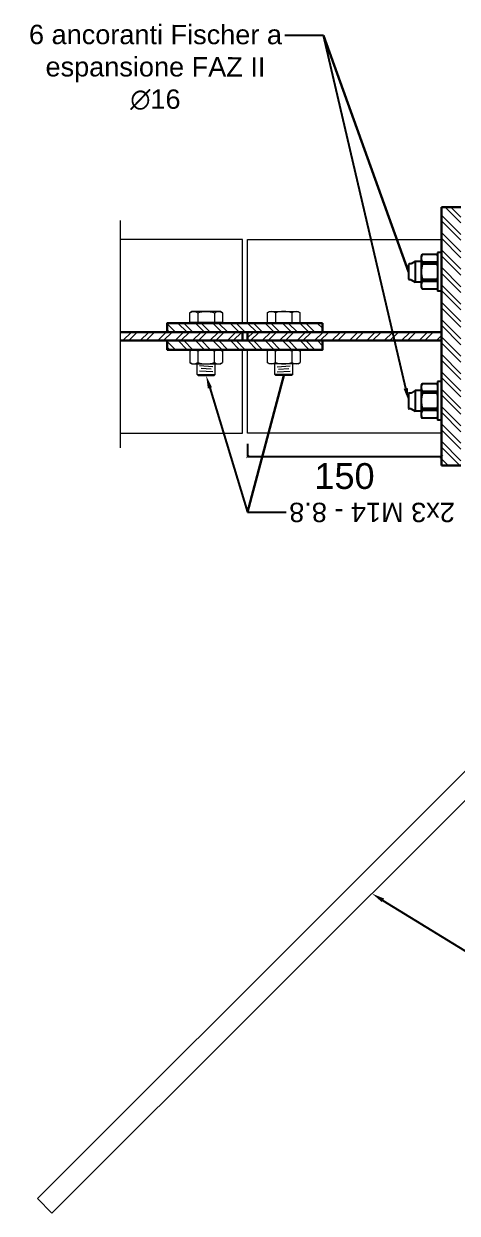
# Model space of a CAD drawing. Header units: millimetres. Extents: x 1415 to 3549, y 2194 to 4677.
# Drawn here: x 1794.51 to 1794.845, y 2308.808 to 2309.729 of the extents above; entities that cross this region are included whole.
import ezdxf
from ezdxf import colors
from ezdxf.entities.mleader import LeaderData, LeaderLine
from ezdxf.math import Vec2, Vec3

# ---------------------------------------------------------------- set-up
doc = ezdxf.new("R2010")
doc.units = ezdxf.units.MM
doc.linetypes.add('ACAD_ISO02W100', pattern=[15, 12, -3])
doc.linetypes.add('phl_thick', pattern=[0])
doc.layers.get('0').update_dxf_attribs({"plot": 0})
for name, color, linetype, lineweight in [('bulloni', 170, 'Continuous', 15), ('Layer4', 7, 'Continuous', 15), ('quote', 252, 'Continuous', 5), ('sezionato particolari', 7, 'Continuous', 30), ('sezione', 18, 'ACAD_ISO02W100', 20)]:
    doc.layers.add(name, color=color, linetype=linetype, lineweight=lineweight)
doc.layers.add('projection', color=7, linetype='Continuous')
doc.styles.get("Standard").update_dxf_attribs({"font": 'arial.ttf'})
doc.dimstyles.new('quote acciaio', dxfattribs={"dimtxt": 0.01, "dimasz": 0.0025, "dimexe": 0, "dimexo": 0, "dimgap": 0.005, "dimtad": 2, "dimdec": 0, "dimlfac": 1000, "dimzin": 0, "dimdsep": 46, "dimtxsty": 'Standard', "dimblk": 'ARCHTICK', "dimcen": 0, "dimclre": 252, "dimadec": 0, "dimazin": 0, "dimtfac": 1, "dimtdec": 0, "dimtofl": 0, "dimtmove": 0, "dimatfit": 3, "dimfxl": 0.01, "dimfxlon": 1, "dimtolj": 1, "dimtzin": 0, "dimarcsym": 0})

# ---------------------------------------------------------------- blocks, each defined once
blk = doc.blocks.new('testa M-14')
at = {"layer": 'bulloni'}
blk.add_line((1771.5161, 2322.78757), (1771.50871, 2322.78757), dxfattribs=at)
for points in [[(1771.50871, 2322.78384), (1771.50825, 2322.78384), (1771.50825, 2322.804)], [(1771.50825, 2322.804), (1771.50871, 2322.804)], [(1771.50825, 2322.80142), (1771.50825, 2322.78642)], [(1771.5161, 2322.78122), (1771.50871, 2322.78122), (1771.50871, 2322.80662), (1771.5161, 2322.80662)]]:
    blk.add_lwpolyline(points, dxfattribs=at)
blk.add_lwpolyline([(1771.5161, 2322.80027, -0.181346), (1771.5161, 2322.78757, -0.362691), (1771.5161, 2322.78122), (1771.51725, 2322.78274), (1771.51725, 2322.8051), (1771.5161, 2322.80662, -0.362691), (1771.5161, 2322.80027), (1771.50871, 2322.80027)], format="xyb", dxfattribs=at)
blk = doc.blocks.new('_ArchTick')
at = {"color": 0, "linetype": 'ByBlock', "const_width": 0.15}
blk.add_lwpolyline([(-0.5, -0.5), (0.5, 0.5)], dxfattribs=at)
blk = doc.blocks.new('*D1400')
at = {"layer": 'Defpoints', "color": 0, "linetype": 'phl_thick', "transparency": 16777216}
for p in [(1794.68323, 2309.5623), (1794.83323, 2309.5623), (1794.83323, 2309.39423)]:
    blk.add_point(p, dxfattribs=at)
at = {"layer": 'quote', "color": 252, "linetype": 'phl_thick', "lineweight": -2, "transparency": 16777216}
for p, q in [((1794.68323, 2309.40423), (1794.68323, 2309.39423)), ((1794.83323, 2309.40423), (1794.83323, 2309.39423))]:
    blk.add_line(p, q, dxfattribs=at)
at = {"layer": 'quote', "color": 0, "linetype": 'Continuous', "lineweight": -2, "transparency": 16777216}
blk.add_line((1794.68323, 2309.39423), (1794.83323, 2309.39423), dxfattribs=at)
at = {"layer": 'quote', "color": 0, "linetype": 'phl_thick', "lineweight": -2, "transparency": 16777216, "xscale": 0.0025, "yscale": 0.0025, "zscale": 0.0025, "rotation": 180}
blk.add_blockref('_ArchTick', (1794.68323, 2309.39423), dxfattribs=at)
at = {"layer": 'quote', "color": 0, "linetype": 'phl_thick', "lineweight": -2, "transparency": 16777216, "xscale": 0.0025, "yscale": 0.0025, "zscale": 0.0025}
blk.add_blockref('_ArchTick', (1794.83323, 2309.39423), dxfattribs=at)
at = {"layer": 'quote', "color": 0, "linetype": 'phl_thick', "transparency": 16777216, "insert": (1794.75823, 2309.37902), "char_height": 0.01, "attachment_point": 5}
blk.add_mtext('\\A1;{\\H2x;150}', dxfattribs=at)

msp = doc.modelspace()

# ---------------------------------------------------------------- hatches: boundary and pattern name
at = {"layer": 'quote', "transparency": 33554687}
h = msp.add_hatch(dxfattribs=at)
h.set_pattern_fill('ANSI32', color=256, scale=0.001, angle=-90)
h.set_pattern_definition([(315, (-518.818027, 4098.655253), (0.00673519209, 0.00673519209), []), (315, (-518.818027, 4098.650762), (0.00673519209, 0.00673519209), [])])
h.paths.add_polyline_path([(1794.83323, 2309.51613), (1794.84823, 2309.51613), (1794.84823, 2309.5873), (1794.83323, 2309.5873)])
h.paths.add_polyline_path([(1794.84823, 2309.51613), (1794.83323, 2309.51613), (1794.83323, 2309.3873), (1794.84823, 2309.3873)])
h = msp.add_hatch(dxfattribs=at)
h.set_pattern_fill('ANSI32', color=256, scale=0.001, angle=-180)
h.set_pattern_definition([(225, (-518.818027, 4098.655253), (0.00673519209, -0.00673519209), []), (225, (-518.822517, 4098.655253), (0.00673519209, -0.00673519209), [])])
h.paths.add_polyline_path([(1794.58471, 2309.48401), (1794.58471, 2309.49059), (1794.67923, 2309.49059), (1794.67923, 2309.48401)])
h.paths.add_polyline_path([(1794.83323, 2309.48401), (1794.83323, 2309.49059), (1794.68323, 2309.49059), (1794.68323, 2309.48401)])
h = msp.add_hatch(dxfattribs=at)
h.set_pattern_fill('ANSI32', color=256, scale=0.001, angle=-90)
h.set_pattern_definition([(315, (-518.818027, 4098.655253), (0.00673519209, 0.00673519209), []), (315, (-518.818027, 4098.650762), (0.00673519209, 0.00673519209), [])])
h.paths.add_polyline_path([(1794.74126, 2309.47701), (1794.74126, 2309.48401), (1794.6212, 2309.48401), (1794.6212, 2309.47701)])
h.paths.add_polyline_path([(1794.62117, 2309.49759), (1794.62117, 2309.49059), (1794.6792, 2309.49059), (1794.74124, 2309.49059), (1794.74124, 2309.49759)])

# ---------------------------------------------------------------- linework, layer by layer
at = {"layer": 'bulloni'}
for p, q in [((1794.64005, 2309.47701), (1794.63853, 2309.47586)), ((1794.63853, 2309.47586), (1794.63853, 2309.46716)), ((1794.64488, 2309.47586), (1794.64488, 2309.46716)), ((1794.65758, 2309.46716), (1794.65758, 2309.47586)), ((1794.66241, 2309.47701), (1794.66393, 2309.47586)), ((1794.66393, 2309.47586), (1794.66393, 2309.46716)), ((1794.70005, 2309.47701), (1794.69853, 2309.47586)), ((1794.69853, 2309.47586), (1794.69853, 2309.46716)), ((1794.70488, 2309.46716), (1794.70488, 2309.47586)), ((1794.71758, 2309.47586), (1794.71758, 2309.46716)), ((1794.72241, 2309.47701), (1794.72393, 2309.47586)), ((1794.72393, 2309.47586), (1794.72393, 2309.46716)), ((1794.64005, 2309.46601), (1794.63853, 2309.46716)), ((1794.64005, 2309.46601), (1794.66241, 2309.46601)), ((1794.64423, 2309.4579), (1794.64423, 2309.46601)), ((1794.65634, 2309.46381), (1794.64612, 2309.46438)), ((1794.65823, 2309.4579), (1794.65823, 2309.46601)), ((1794.66241, 2309.46601), (1794.66393, 2309.46716)), ((1794.70005, 2309.46601), (1794.69853, 2309.46716)), ((1794.72241, 2309.46601), (1794.70005, 2309.46601)), ((1794.70423, 2309.4579), (1794.70423, 2309.46601)), ((1794.70612, 2309.46381), (1794.71634, 2309.46438)), ((1794.71823, 2309.4579), (1794.71823, 2309.46601)), ((1794.72241, 2309.46601), (1794.72393, 2309.46716)), ((1794.64423, 2309.4579), (1794.64515, 2309.45699)), ((1794.64423, 2309.4579), (1794.65823, 2309.4579)), ((1794.64515, 2309.45699), (1794.65731, 2309.45699)), ((1794.65634, 2309.45988), (1794.64612, 2309.46045)), ((1794.65516, 2309.46191), (1794.6473, 2309.46235)), ((1794.65731, 2309.45699), (1794.65823, 2309.4579)), ((1794.71823, 2309.4579), (1794.70423, 2309.4579)), ((1794.70515, 2309.45699), (1794.70423, 2309.4579)), ((1794.71731, 2309.45699), (1794.70515, 2309.45699)), ((1794.70612, 2309.45988), (1794.71634, 2309.46045)), ((1794.7073, 2309.46191), (1794.71516, 2309.46235)), ((1794.71823, 2309.4579), (1794.71731, 2309.45699))]:
    msp.add_line(p, q, dxfattribs=at)
for centre, radius, start, end in [((1794.6417, 2309.47205), 0.00495, 50.12945, 129.87055), ((1794.65123, 2309.45892), 0.01809, 69.44272, 110.55728), ((1794.66076, 2309.47205), 0.00495, 50.12945, 129.87055), ((1794.7017, 2309.47205), 0.00495, 50.12945, 129.87055), ((1794.71123, 2309.45892), 0.01809, 69.44272, 110.55728), ((1794.72076, 2309.47205), 0.00495, 50.12945, 129.87055), ((1794.6417, 2309.47096), 0.00495, 230.12945, 309.87055), ((1794.65123, 2309.48409), 0.01809, 249.44272, 290.55728), ((1794.66076, 2309.47096), 0.00495, 230.12945, 309.87055), ((1794.7017, 2309.47096), 0.00495, 230.12945, 309.87055), ((1794.71123, 2309.48409), 0.01809, 249.44272, 290.55728), ((1794.72076, 2309.47096), 0.00495, 230.12945, 309.87055)]:
    msp.add_arc(centre, radius, start, end, dxfattribs=at)
at = {"layer": 'Layer4'}
for points in [[(1794.67923, 2309.49759), (1794.67923, 2309.5623), (1794.58471, 2309.5623)], [(1794.68323, 2309.49759), (1794.68323, 2309.5623), (1794.83323, 2309.5623)], [(1794.58471, 2309.4123), (1794.67923, 2309.4123), (1794.67923, 2309.47701)], [(1794.83323, 2309.4123), (1794.68323, 2309.4123), (1794.68323, 2309.47701)]]:
    msp.add_lwpolyline(points, dxfattribs=at)
msp.add_lwpolyline([(1795.03405, 2309.3063), (1795.17479, 2309.3063, -0.198912), (1795.18186, 2309.30337), (1795.67683, 2308.8084), (1795.68815, 2308.81971), (1795.19317, 2309.31468, 0.198912), (1795.17479, 2309.3223), (1795.03405, 2309.3223, 0.198912), (1795.01566, 2309.31468), (1794.52069, 2308.81971), (1794.532, 2308.8084), (1795.02698, 2309.30337, -0.198912)], format="xyb", close=True, dxfattribs=at)
at = {"layer": 'projection', "color": 7, "linetype": 'phl_thick'}
for p, q in [((1794.81832, 2309.55067), (1794.81753, 2309.5493)), ((1794.81753, 2309.5493), (1794.81753, 2309.5253)), ((1794.81754, 2309.54801), (1794.81753, 2309.54769)), ((1794.81754, 2309.54801), (1794.81753, 2309.54769)), ((1794.81753, 2309.54769), (1794.81754, 2309.54741)), ((1794.81753, 2309.54769), (1794.81754, 2309.54741)), ((1794.81757, 2309.54833), (1794.81754, 2309.54801)), ((1794.81757, 2309.54833), (1794.81754, 2309.54801)), ((1794.81754, 2309.54741), (1794.81756, 2309.54712)), ((1794.81754, 2309.54741), (1794.81756, 2309.54712)), ((1794.81756, 2309.54712), (1794.8176, 2309.54683)), ((1794.81756, 2309.54712), (1794.8176, 2309.54683)), ((1794.81762, 2309.54865), (1794.81757, 2309.54833)), ((1794.81762, 2309.54865), (1794.81757, 2309.54833)), ((1794.8176, 2309.54683), (1794.81766, 2309.54655)), ((1794.8176, 2309.54683), (1794.81766, 2309.54655)), ((1794.81769, 2309.54897), (1794.81762, 2309.54865)), ((1794.81769, 2309.54897), (1794.81762, 2309.54865)), ((1794.81766, 2309.54655), (1794.81773, 2309.54626)), ((1794.81766, 2309.54655), (1794.81773, 2309.54626)), ((1794.81777, 2309.54929), (1794.81769, 2309.54897)), ((1794.81777, 2309.54929), (1794.81769, 2309.54897)), ((1794.81773, 2309.54626), (1794.81781, 2309.54596)), ((1794.81773, 2309.54626), (1794.81781, 2309.54596)), ((1794.81788, 2309.54962), (1794.81777, 2309.54929)), ((1794.81788, 2309.54962), (1794.81777, 2309.54929)), ((1794.81781, 2309.54596), (1794.81792, 2309.54567)), ((1794.81781, 2309.54596), (1794.81792, 2309.54567)), ((1794.81801, 2309.54995), (1794.81788, 2309.54962)), ((1794.81801, 2309.54995), (1794.81788, 2309.54962)), ((1794.81815, 2309.55029), (1794.81801, 2309.54995)), ((1794.81815, 2309.55029), (1794.81801, 2309.54995)), ((1794.81832, 2309.55065), (1794.81815, 2309.55029)), ((1794.81832, 2309.55065), (1794.81815, 2309.55029)), ((1794.81832, 2309.55067), (1794.81832, 2309.55065)), ((1794.81832, 2309.55067), (1794.81832, 2309.55065)), ((1794.82974, 2309.55067), (1794.81832, 2309.55067)), ((1794.82974, 2309.55067), (1794.82974, 2309.55065)), ((1794.82974, 2309.55067), (1794.82974, 2309.55065)), ((1794.82974, 2309.55067), (1794.83023, 2309.54982)), ((1794.82974, 2309.55065), (1794.82984, 2309.55044)), ((1794.82974, 2309.55065), (1794.82984, 2309.55044)), ((1794.82984, 2309.55044), (1794.82993, 2309.55024)), ((1794.82984, 2309.55044), (1794.82993, 2309.55024)), ((1794.82993, 2309.55024), (1794.83002, 2309.55005)), ((1794.82993, 2309.55024), (1794.83002, 2309.55005)), ((1794.83002, 2309.55005), (1794.83009, 2309.54986)), ((1794.83002, 2309.55005), (1794.83009, 2309.54986)), ((1794.83009, 2309.54986), (1794.83017, 2309.54967)), ((1794.83009, 2309.54986), (1794.83017, 2309.54967)), ((1794.83017, 2309.54572), (1794.83009, 2309.54553)), ((1794.83017, 2309.54572), (1794.83009, 2309.54553)), ((1794.83017, 2309.54967), (1794.83023, 2309.54948)), ((1794.83017, 2309.54967), (1794.83023, 2309.54948)), ((1794.83023, 2309.54591), (1794.83017, 2309.54572)), ((1794.83023, 2309.54591), (1794.83017, 2309.54572)), ((1794.83023, 2309.5523), (1794.83023, 2309.5223)), ((1794.83323, 2309.5523), (1794.83023, 2309.5523)), ((1794.83323, 2309.5523), (1794.83323, 2309.5223)), ((1794.80823, 2309.54345), (1794.80783, 2309.54305)), ((1794.80783, 2309.54305), (1794.80783, 2309.53155)), ((1794.80983, 2309.54345), (1794.80823, 2309.54345)), ((1794.81286, 2309.5453), (1794.80983, 2309.54345)), ((1794.81286, 2309.5453), (1794.81286, 2309.5293)), ((1794.81286, 2309.5453), (1794.81286, 2309.5293)), ((1794.81753, 2309.5453), (1794.81286, 2309.5453)), ((1794.81754, 2309.53782), (1794.81753, 2309.5373)), ((1794.81754, 2309.53782), (1794.81753, 2309.5373)), ((1794.81753, 2309.5373), (1794.81754, 2309.53678)), ((1794.81753, 2309.5373), (1794.81754, 2309.53678)), ((1794.81756, 2309.53834), (1794.81754, 2309.53782)), ((1794.81756, 2309.53834), (1794.81754, 2309.53782)), ((1794.81754, 2309.53678), (1794.81756, 2309.53626)), ((1794.81754, 2309.53678), (1794.81756, 2309.53626)), ((1794.81759, 2309.53886), (1794.81756, 2309.53834)), ((1794.81759, 2309.53886), (1794.81756, 2309.53834)), ((1794.81763, 2309.53938), (1794.81759, 2309.53886)), ((1794.81763, 2309.53938), (1794.81759, 2309.53886)), ((1794.81769, 2309.53991), (1794.81763, 2309.53938)), ((1794.81769, 2309.53991), (1794.81763, 2309.53938)), ((1794.81776, 2309.54044), (1794.81769, 2309.53991)), ((1794.81776, 2309.54044), (1794.81769, 2309.53991)), ((1794.81785, 2309.54097), (1794.81776, 2309.54044)), ((1794.81785, 2309.54097), (1794.81776, 2309.54044)), ((1794.81795, 2309.54152), (1794.81785, 2309.54097)), ((1794.81795, 2309.54152), (1794.81785, 2309.54097)), ((1794.81792, 2309.54567), (1794.81803, 2309.54536)), ((1794.81792, 2309.54567), (1794.81803, 2309.54536)), ((1794.81806, 2309.54207), (1794.81795, 2309.54152)), ((1794.81806, 2309.54207), (1794.81795, 2309.54152)), ((1794.81803, 2309.54536), (1794.81817, 2309.54505)), ((1794.81803, 2309.54536), (1794.81817, 2309.54505)), ((1794.81818, 2309.54263), (1794.81806, 2309.54207)), ((1794.81818, 2309.54263), (1794.81806, 2309.54207)), ((1794.81817, 2309.54505), (1794.81832, 2309.54474)), ((1794.81817, 2309.54505), (1794.81832, 2309.54474)), ((1794.81832, 2309.54321), (1794.81818, 2309.54263)), ((1794.81832, 2309.54321), (1794.81818, 2309.54263)), ((1794.81832, 2309.54474), (1794.81832, 2309.54321)), ((1794.81832, 2309.54474), (1794.81832, 2309.54321)), ((1794.82974, 2309.54474), (1794.81832, 2309.54474)), ((1794.82974, 2309.54474), (1794.81832, 2309.54474)), ((1794.82974, 2309.54321), (1794.81832, 2309.54321)), ((1794.82974, 2309.54321), (1794.81832, 2309.54321)), ((1794.82984, 2309.54494), (1794.82974, 2309.54474)), ((1794.82984, 2309.54494), (1794.82974, 2309.54474)), ((1794.82974, 2309.54474), (1794.82974, 2309.54321)), ((1794.82974, 2309.54474), (1794.82974, 2309.54321)), ((1794.82974, 2309.54321), (1794.82984, 2309.5428)), ((1794.82974, 2309.54321), (1794.82984, 2309.5428)), ((1794.82993, 2309.54514), (1794.82984, 2309.54494)), ((1794.82993, 2309.54514), (1794.82984, 2309.54494)), ((1794.82984, 2309.5428), (1794.82993, 2309.54241)), ((1794.82984, 2309.5428), (1794.82993, 2309.54241)), ((1794.83002, 2309.54533), (1794.82993, 2309.54514)), ((1794.83002, 2309.54533), (1794.82993, 2309.54514)), ((1794.82993, 2309.54241), (1794.83002, 2309.54201)), ((1794.82993, 2309.54241), (1794.83002, 2309.54201)), ((1794.83009, 2309.54553), (1794.83002, 2309.54533)), ((1794.83009, 2309.54553), (1794.83002, 2309.54533)), ((1794.83002, 2309.54201), (1794.83009, 2309.54163)), ((1794.83002, 2309.54201), (1794.83009, 2309.54163)), ((1794.83009, 2309.54163), (1794.83017, 2309.54125)), ((1794.83009, 2309.54163), (1794.83017, 2309.54125)), ((1794.83017, 2309.54125), (1794.83023, 2309.54087)), ((1794.83017, 2309.54125), (1794.83023, 2309.54087)), ((1794.80783, 2309.53155), (1794.80823, 2309.53115)), ((1794.80983, 2309.53115), (1794.80823, 2309.53115)), ((1794.80983, 2309.53115), (1794.81286, 2309.5293)), ((1794.81753, 2309.5293), (1794.81286, 2309.5293)), ((1794.81756, 2309.52748), (1794.81754, 2309.52719)), ((1794.81756, 2309.52748), (1794.81754, 2309.52719)), ((1794.81756, 2309.53626), (1794.81759, 2309.53574)), ((1794.81756, 2309.53626), (1794.81759, 2309.53574)), ((1794.8176, 2309.52777), (1794.81756, 2309.52748)), ((1794.8176, 2309.52777), (1794.81756, 2309.52748)), ((1794.81759, 2309.53574), (1794.81763, 2309.53522)), ((1794.81759, 2309.53574), (1794.81763, 2309.53522)), ((1794.81766, 2309.52805), (1794.8176, 2309.52777)), ((1794.81766, 2309.52805), (1794.8176, 2309.52777)), ((1794.81763, 2309.53522), (1794.81769, 2309.53469)), ((1794.81763, 2309.53522), (1794.81769, 2309.53469)), ((1794.81773, 2309.52834), (1794.81766, 2309.52805)), ((1794.81773, 2309.52834), (1794.81766, 2309.52805)), ((1794.81769, 2309.53469), (1794.81776, 2309.53416)), ((1794.81769, 2309.53469), (1794.81776, 2309.53416)), ((1794.81781, 2309.52864), (1794.81773, 2309.52834)), ((1794.81781, 2309.52864), (1794.81773, 2309.52834)), ((1794.81776, 2309.53416), (1794.81785, 2309.53363)), ((1794.81776, 2309.53416), (1794.81785, 2309.53363)), ((1794.81792, 2309.52893), (1794.81781, 2309.52864)), ((1794.81792, 2309.52893), (1794.81781, 2309.52864)), ((1794.81785, 2309.53363), (1794.81795, 2309.53308)), ((1794.81785, 2309.53363), (1794.81795, 2309.53308)), ((1794.81803, 2309.52924), (1794.81792, 2309.52893)), ((1794.81803, 2309.52924), (1794.81792, 2309.52893)), ((1794.81795, 2309.53308), (1794.81806, 2309.53253)), ((1794.81795, 2309.53308), (1794.81806, 2309.53253)), ((1794.81817, 2309.52954), (1794.81803, 2309.52924)), ((1794.81817, 2309.52954), (1794.81803, 2309.52924)), ((1794.81806, 2309.53253), (1794.81818, 2309.53197)), ((1794.81806, 2309.53253), (1794.81818, 2309.53197)), ((1794.81832, 2309.52986), (1794.81817, 2309.52954)), ((1794.81832, 2309.52986), (1794.81817, 2309.52954)), ((1794.81818, 2309.53197), (1794.81832, 2309.53139)), ((1794.81818, 2309.53197), (1794.81832, 2309.53139)), ((1794.81832, 2309.53139), (1794.81832, 2309.52986)), ((1794.81832, 2309.53139), (1794.81832, 2309.52986)), ((1794.82974, 2309.53139), (1794.81832, 2309.53139)), ((1794.82974, 2309.53139), (1794.81832, 2309.53139)), ((1794.82974, 2309.52986), (1794.81832, 2309.52986)), ((1794.82974, 2309.52986), (1794.81832, 2309.52986)), ((1794.82984, 2309.5318), (1794.82974, 2309.53139)), ((1794.82984, 2309.5318), (1794.82974, 2309.53139)), ((1794.82974, 2309.53139), (1794.82974, 2309.52986)), ((1794.82974, 2309.53139), (1794.82974, 2309.52986)), ((1794.82974, 2309.52986), (1794.82984, 2309.52966)), ((1794.82974, 2309.52986), (1794.82984, 2309.52966)), ((1794.82993, 2309.53219), (1794.82984, 2309.5318)), ((1794.82993, 2309.53219), (1794.82984, 2309.5318)), ((1794.82984, 2309.52966), (1794.82993, 2309.52946)), ((1794.82984, 2309.52966), (1794.82993, 2309.52946)), ((1794.83002, 2309.53258), (1794.82993, 2309.53219)), ((1794.83002, 2309.53258), (1794.82993, 2309.53219)), ((1794.82993, 2309.52946), (1794.83002, 2309.52926)), ((1794.82993, 2309.52946), (1794.83002, 2309.52926)), ((1794.83009, 2309.53297), (1794.83002, 2309.53258)), ((1794.83009, 2309.53297), (1794.83002, 2309.53258)), ((1794.83002, 2309.52926), (1794.83009, 2309.52907)), ((1794.83002, 2309.52926), (1794.83009, 2309.52907)), ((1794.83017, 2309.53335), (1794.83009, 2309.53297)), ((1794.83017, 2309.53335), (1794.83009, 2309.53297)), ((1794.83009, 2309.52907), (1794.83017, 2309.52888)), ((1794.83009, 2309.52907), (1794.83017, 2309.52888)), ((1794.83023, 2309.53373), (1794.83017, 2309.53335)), ((1794.83023, 2309.53373), (1794.83017, 2309.53335)), ((1794.83017, 2309.52888), (1794.83023, 2309.52869)), ((1794.83017, 2309.52888), (1794.83023, 2309.52869)), ((1794.81754, 2309.52719), (1794.81753, 2309.52691)), ((1794.81754, 2309.52719), (1794.81753, 2309.52691)), ((1794.81753, 2309.52691), (1794.81754, 2309.52659)), ((1794.81753, 2309.52691), (1794.81754, 2309.52659)), ((1794.81753, 2309.5253), (1794.81832, 2309.52392)), ((1794.81754, 2309.52659), (1794.81757, 2309.52627)), ((1794.81754, 2309.52659), (1794.81757, 2309.52627)), ((1794.81757, 2309.52627), (1794.81762, 2309.52595)), ((1794.81757, 2309.52627), (1794.81762, 2309.52595)), ((1794.81762, 2309.52595), (1794.81769, 2309.52563)), ((1794.81762, 2309.52595), (1794.81769, 2309.52563)), ((1794.81769, 2309.52563), (1794.81777, 2309.52531)), ((1794.81769, 2309.52563), (1794.81777, 2309.52531)), ((1794.81777, 2309.52531), (1794.81788, 2309.52498)), ((1794.81777, 2309.52531), (1794.81788, 2309.52498)), ((1794.81788, 2309.52498), (1794.81801, 2309.52465)), ((1794.81788, 2309.52498), (1794.81801, 2309.52465)), ((1794.81801, 2309.52465), (1794.81815, 2309.5243)), ((1794.81801, 2309.52465), (1794.81815, 2309.5243)), ((1794.81815, 2309.5243), (1794.81832, 2309.52395)), ((1794.81815, 2309.5243), (1794.81832, 2309.52395)), ((1794.81832, 2309.52395), (1794.81832, 2309.52392)), ((1794.81832, 2309.52395), (1794.81832, 2309.52392)), ((1794.82974, 2309.52392), (1794.81832, 2309.52392)), ((1794.83023, 2309.52478), (1794.82974, 2309.52392)), ((1794.82984, 2309.52416), (1794.82974, 2309.52395)), ((1794.82984, 2309.52416), (1794.82974, 2309.52395)), ((1794.82974, 2309.52395), (1794.82974, 2309.52392)), ((1794.82974, 2309.52395), (1794.82974, 2309.52392)), ((1794.82993, 2309.52435), (1794.82984, 2309.52416)), ((1794.82993, 2309.52435), (1794.82984, 2309.52416)), ((1794.83002, 2309.52455), (1794.82993, 2309.52435)), ((1794.83002, 2309.52455), (1794.82993, 2309.52435)), ((1794.83009, 2309.52474), (1794.83002, 2309.52455)), ((1794.83009, 2309.52474), (1794.83002, 2309.52455)), ((1794.83017, 2309.52493), (1794.83009, 2309.52474)), ((1794.83017, 2309.52493), (1794.83009, 2309.52474)), ((1794.83023, 2309.52512), (1794.83017, 2309.52493)), ((1794.83023, 2309.52512), (1794.83017, 2309.52493)), ((1794.83323, 2309.5223), (1794.83023, 2309.5223)), ((1794.81286, 2309.4453), (1794.80983, 2309.44345)), ((1794.81286, 2309.4453), (1794.81286, 2309.4293)), ((1794.81286, 2309.4453), (1794.81286, 2309.4293)), ((1794.81753, 2309.4453), (1794.81286, 2309.4453)), ((1794.81832, 2309.45067), (1794.81753, 2309.4493)), ((1794.81753, 2309.4493), (1794.81753, 2309.4253)), ((1794.81754, 2309.44801), (1794.81753, 2309.44769)), ((1794.81754, 2309.44801), (1794.81753, 2309.44769)), ((1794.81753, 2309.44769), (1794.81754, 2309.44741)), ((1794.81753, 2309.44769), (1794.81754, 2309.44741)), ((1794.81757, 2309.44833), (1794.81754, 2309.44801)), ((1794.81757, 2309.44833), (1794.81754, 2309.44801)), ((1794.81754, 2309.44741), (1794.81756, 2309.44712)), ((1794.81754, 2309.44741), (1794.81756, 2309.44712)), ((1794.81756, 2309.44712), (1794.8176, 2309.44683)), ((1794.81756, 2309.44712), (1794.8176, 2309.44683)), ((1794.81762, 2309.44865), (1794.81757, 2309.44833)), ((1794.81762, 2309.44865), (1794.81757, 2309.44833)), ((1794.8176, 2309.44683), (1794.81766, 2309.44655)), ((1794.8176, 2309.44683), (1794.81766, 2309.44655)), ((1794.81769, 2309.44897), (1794.81762, 2309.44865)), ((1794.81769, 2309.44897), (1794.81762, 2309.44865)), ((1794.81766, 2309.44655), (1794.81773, 2309.44626)), ((1794.81766, 2309.44655), (1794.81773, 2309.44626)), ((1794.81777, 2309.44929), (1794.81769, 2309.44897)), ((1794.81777, 2309.44929), (1794.81769, 2309.44897)), ((1794.81773, 2309.44626), (1794.81781, 2309.44596)), ((1794.81773, 2309.44626), (1794.81781, 2309.44596)), ((1794.81788, 2309.44962), (1794.81777, 2309.44929)), ((1794.81788, 2309.44962), (1794.81777, 2309.44929)), ((1794.81781, 2309.44596), (1794.81792, 2309.44567)), ((1794.81781, 2309.44596), (1794.81792, 2309.44567)), ((1794.81801, 2309.44995), (1794.81788, 2309.44962)), ((1794.81801, 2309.44995), (1794.81788, 2309.44962)), ((1794.81792, 2309.44567), (1794.81803, 2309.44536)), ((1794.81792, 2309.44567), (1794.81803, 2309.44536)), ((1794.81815, 2309.45029), (1794.81801, 2309.44995)), ((1794.81815, 2309.45029), (1794.81801, 2309.44995)), ((1794.81803, 2309.44536), (1794.81817, 2309.44505)), ((1794.81803, 2309.44536), (1794.81817, 2309.44505)), ((1794.81832, 2309.45065), (1794.81815, 2309.45029)), ((1794.81832, 2309.45065), (1794.81815, 2309.45029)), ((1794.81817, 2309.44505), (1794.81832, 2309.44474)), ((1794.81817, 2309.44505), (1794.81832, 2309.44474)), ((1794.81832, 2309.45067), (1794.81832, 2309.45065)), ((1794.81832, 2309.45067), (1794.81832, 2309.45065)), ((1794.82974, 2309.45067), (1794.81832, 2309.45067)), ((1794.81832, 2309.44474), (1794.81832, 2309.44321)), ((1794.81832, 2309.44474), (1794.81832, 2309.44321)), ((1794.82974, 2309.44474), (1794.81832, 2309.44474)), ((1794.82974, 2309.44474), (1794.81832, 2309.44474)), ((1794.82974, 2309.45067), (1794.82974, 2309.45065)), ((1794.82974, 2309.45067), (1794.82974, 2309.45065)), ((1794.82974, 2309.45067), (1794.83023, 2309.44982)), ((1794.82974, 2309.45065), (1794.82984, 2309.45044)), ((1794.82974, 2309.45065), (1794.82984, 2309.45044)), ((1794.82984, 2309.44494), (1794.82974, 2309.44474)), ((1794.82984, 2309.44494), (1794.82974, 2309.44474)), ((1794.82974, 2309.44474), (1794.82974, 2309.44321)), ((1794.82974, 2309.44474), (1794.82974, 2309.44321)), ((1794.82984, 2309.45044), (1794.82993, 2309.45024)), ((1794.82984, 2309.45044), (1794.82993, 2309.45024)), ((1794.82993, 2309.44514), (1794.82984, 2309.44494)), ((1794.82993, 2309.44514), (1794.82984, 2309.44494)), ((1794.82993, 2309.45024), (1794.83002, 2309.45005)), ((1794.82993, 2309.45024), (1794.83002, 2309.45005)), ((1794.83002, 2309.44533), (1794.82993, 2309.44514)), ((1794.83002, 2309.44533), (1794.82993, 2309.44514)), ((1794.83002, 2309.45005), (1794.83009, 2309.44986)), ((1794.83002, 2309.45005), (1794.83009, 2309.44986)), ((1794.83009, 2309.44553), (1794.83002, 2309.44533)), ((1794.83009, 2309.44553), (1794.83002, 2309.44533)), ((1794.83009, 2309.44986), (1794.83017, 2309.44967)), ((1794.83009, 2309.44986), (1794.83017, 2309.44967)), ((1794.83017, 2309.44572), (1794.83009, 2309.44553)), ((1794.83017, 2309.44572), (1794.83009, 2309.44553)), ((1794.83017, 2309.44967), (1794.83023, 2309.44948)), ((1794.83017, 2309.44967), (1794.83023, 2309.44948)), ((1794.83023, 2309.44591), (1794.83017, 2309.44572)), ((1794.83023, 2309.44591), (1794.83017, 2309.44572)), ((1794.83023, 2309.4523), (1794.83023, 2309.4223)), ((1794.83323, 2309.4523), (1794.83023, 2309.4523)), ((1794.83323, 2309.4523), (1794.83323, 2309.4223)), ((1794.80823, 2309.44345), (1794.80783, 2309.44305)), ((1794.80783, 2309.44305), (1794.80783, 2309.43155)), ((1794.80983, 2309.44345), (1794.80823, 2309.44345)), ((1794.81754, 2309.43782), (1794.81753, 2309.4373)), ((1794.81754, 2309.43782), (1794.81753, 2309.4373)), ((1794.81753, 2309.4373), (1794.81754, 2309.43678)), ((1794.81753, 2309.4373), (1794.81754, 2309.43678)), ((1794.81756, 2309.43834), (1794.81754, 2309.43782)), ((1794.81756, 2309.43834), (1794.81754, 2309.43782)), ((1794.81754, 2309.43678), (1794.81756, 2309.43626)), ((1794.81754, 2309.43678), (1794.81756, 2309.43626)), ((1794.81759, 2309.43886), (1794.81756, 2309.43834)), ((1794.81759, 2309.43886), (1794.81756, 2309.43834)), ((1794.81756, 2309.43626), (1794.81759, 2309.43574)), ((1794.81756, 2309.43626), (1794.81759, 2309.43574)), ((1794.81763, 2309.43938), (1794.81759, 2309.43886)), ((1794.81763, 2309.43938), (1794.81759, 2309.43886)), ((1794.81759, 2309.43574), (1794.81763, 2309.43522)), ((1794.81759, 2309.43574), (1794.81763, 2309.43522)), ((1794.81769, 2309.43991), (1794.81763, 2309.43938)), ((1794.81769, 2309.43991), (1794.81763, 2309.43938)), ((1794.81763, 2309.43522), (1794.81769, 2309.43469)), ((1794.81763, 2309.43522), (1794.81769, 2309.43469)), ((1794.81776, 2309.44044), (1794.81769, 2309.43991)), ((1794.81776, 2309.44044), (1794.81769, 2309.43991)), ((1794.81785, 2309.44097), (1794.81776, 2309.44044)), ((1794.81785, 2309.44097), (1794.81776, 2309.44044)), ((1794.81795, 2309.44152), (1794.81785, 2309.44097)), ((1794.81795, 2309.44152), (1794.81785, 2309.44097)), ((1794.81806, 2309.44207), (1794.81795, 2309.44152)), ((1794.81806, 2309.44207), (1794.81795, 2309.44152)), ((1794.81818, 2309.44263), (1794.81806, 2309.44207)), ((1794.81818, 2309.44263), (1794.81806, 2309.44207)), ((1794.81832, 2309.44321), (1794.81818, 2309.44263)), ((1794.81832, 2309.44321), (1794.81818, 2309.44263)), ((1794.82974, 2309.44321), (1794.81832, 2309.44321)), ((1794.82974, 2309.44321), (1794.81832, 2309.44321)), ((1794.82974, 2309.44321), (1794.82984, 2309.4428)), ((1794.82974, 2309.44321), (1794.82984, 2309.4428)), ((1794.82984, 2309.4428), (1794.82993, 2309.44241)), ((1794.82984, 2309.4428), (1794.82993, 2309.44241)), ((1794.82993, 2309.44241), (1794.83002, 2309.44201)), ((1794.82993, 2309.44241), (1794.83002, 2309.44201)), ((1794.83002, 2309.44201), (1794.83009, 2309.44163)), ((1794.83002, 2309.44201), (1794.83009, 2309.44163)), ((1794.83009, 2309.44163), (1794.83017, 2309.44125)), ((1794.83009, 2309.44163), (1794.83017, 2309.44125)), ((1794.83017, 2309.44125), (1794.83023, 2309.44087)), ((1794.83017, 2309.44125), (1794.83023, 2309.44087)), ((1794.80783, 2309.43155), (1794.80823, 2309.43115)), ((1794.80983, 2309.43115), (1794.80823, 2309.43115)), ((1794.80983, 2309.43115), (1794.81286, 2309.4293)), ((1794.81753, 2309.4293), (1794.81286, 2309.4293)), ((1794.81754, 2309.42719), (1794.81753, 2309.42691)), ((1794.81754, 2309.42719), (1794.81753, 2309.42691)), ((1794.81753, 2309.42691), (1794.81754, 2309.42659)), ((1794.81753, 2309.42691), (1794.81754, 2309.42659)), ((1794.81756, 2309.42748), (1794.81754, 2309.42719)), ((1794.81756, 2309.42748), (1794.81754, 2309.42719)), ((1794.81754, 2309.42659), (1794.81757, 2309.42627)), ((1794.81754, 2309.42659), (1794.81757, 2309.42627)), ((1794.8176, 2309.42777), (1794.81756, 2309.42748)), ((1794.8176, 2309.42777), (1794.81756, 2309.42748)), ((1794.81757, 2309.42627), (1794.81762, 2309.42595)), ((1794.81757, 2309.42627), (1794.81762, 2309.42595)), ((1794.81766, 2309.42805), (1794.8176, 2309.42777)), ((1794.81766, 2309.42805), (1794.8176, 2309.42777)), ((1794.81773, 2309.42834), (1794.81766, 2309.42805)), ((1794.81773, 2309.42834), (1794.81766, 2309.42805)), ((1794.81769, 2309.43469), (1794.81776, 2309.43416)), ((1794.81769, 2309.43469), (1794.81776, 2309.43416)), ((1794.81781, 2309.42864), (1794.81773, 2309.42834)), ((1794.81781, 2309.42864), (1794.81773, 2309.42834)), ((1794.81776, 2309.43416), (1794.81785, 2309.43363)), ((1794.81776, 2309.43416), (1794.81785, 2309.43363)), ((1794.81792, 2309.42893), (1794.81781, 2309.42864)), ((1794.81792, 2309.42893), (1794.81781, 2309.42864)), ((1794.81785, 2309.43363), (1794.81795, 2309.43308)), ((1794.81785, 2309.43363), (1794.81795, 2309.43308)), ((1794.81803, 2309.42924), (1794.81792, 2309.42893)), ((1794.81803, 2309.42924), (1794.81792, 2309.42893)), ((1794.81795, 2309.43308), (1794.81806, 2309.43253)), ((1794.81795, 2309.43308), (1794.81806, 2309.43253)), ((1794.81817, 2309.42954), (1794.81803, 2309.42924)), ((1794.81817, 2309.42954), (1794.81803, 2309.42924)), ((1794.81806, 2309.43253), (1794.81818, 2309.43197)), ((1794.81806, 2309.43253), (1794.81818, 2309.43197)), ((1794.81832, 2309.42986), (1794.81817, 2309.42954)), ((1794.81832, 2309.42986), (1794.81817, 2309.42954)), ((1794.81818, 2309.43197), (1794.81832, 2309.43139)), ((1794.81818, 2309.43197), (1794.81832, 2309.43139)), ((1794.81832, 2309.43139), (1794.81832, 2309.42986)), ((1794.81832, 2309.43139), (1794.81832, 2309.42986)), ((1794.82974, 2309.43139), (1794.81832, 2309.43139)), ((1794.82974, 2309.43139), (1794.81832, 2309.43139)), ((1794.82974, 2309.42986), (1794.81832, 2309.42986)), ((1794.82974, 2309.42986), (1794.81832, 2309.42986)), ((1794.82984, 2309.4318), (1794.82974, 2309.43139)), ((1794.82984, 2309.4318), (1794.82974, 2309.43139)), ((1794.82974, 2309.43139), (1794.82974, 2309.42986)), ((1794.82974, 2309.43139), (1794.82974, 2309.42986)), ((1794.82974, 2309.42986), (1794.82984, 2309.42966)), ((1794.82974, 2309.42986), (1794.82984, 2309.42966)), ((1794.82993, 2309.43219), (1794.82984, 2309.4318)), ((1794.82993, 2309.43219), (1794.82984, 2309.4318)), ((1794.82984, 2309.42966), (1794.82993, 2309.42946)), ((1794.82984, 2309.42966), (1794.82993, 2309.42946)), ((1794.83002, 2309.43258), (1794.82993, 2309.43219)), ((1794.83002, 2309.43258), (1794.82993, 2309.43219)), ((1794.82993, 2309.42946), (1794.83002, 2309.42926)), ((1794.82993, 2309.42946), (1794.83002, 2309.42926)), ((1794.83009, 2309.43297), (1794.83002, 2309.43258)), ((1794.83009, 2309.43297), (1794.83002, 2309.43258)), ((1794.83002, 2309.42926), (1794.83009, 2309.42907)), ((1794.83002, 2309.42926), (1794.83009, 2309.42907)), ((1794.83017, 2309.43335), (1794.83009, 2309.43297)), ((1794.83017, 2309.43335), (1794.83009, 2309.43297)), ((1794.83009, 2309.42907), (1794.83017, 2309.42888)), ((1794.83009, 2309.42907), (1794.83017, 2309.42888)), ((1794.83023, 2309.43373), (1794.83017, 2309.43335)), ((1794.83023, 2309.43373), (1794.83017, 2309.43335)), ((1794.83017, 2309.42888), (1794.83023, 2309.42869)), ((1794.83017, 2309.42888), (1794.83023, 2309.42869)), ((1794.81753, 2309.4253), (1794.81832, 2309.42392)), ((1794.81762, 2309.42595), (1794.81769, 2309.42563)), ((1794.81762, 2309.42595), (1794.81769, 2309.42563)), ((1794.81769, 2309.42563), (1794.81777, 2309.42531)), ((1794.81769, 2309.42563), (1794.81777, 2309.42531)), ((1794.81777, 2309.42531), (1794.81788, 2309.42498)), ((1794.81777, 2309.42531), (1794.81788, 2309.42498)), ((1794.81788, 2309.42498), (1794.81801, 2309.42465)), ((1794.81788, 2309.42498), (1794.81801, 2309.42465)), ((1794.81801, 2309.42465), (1794.81815, 2309.4243)), ((1794.81801, 2309.42465), (1794.81815, 2309.4243)), ((1794.81815, 2309.4243), (1794.81832, 2309.42395)), ((1794.81815, 2309.4243), (1794.81832, 2309.42395)), ((1794.81832, 2309.42395), (1794.81832, 2309.42392)), ((1794.81832, 2309.42395), (1794.81832, 2309.42392)), ((1794.82974, 2309.42392), (1794.81832, 2309.42392)), ((1794.83023, 2309.42478), (1794.82974, 2309.42392)), ((1794.82984, 2309.42416), (1794.82974, 2309.42395)), ((1794.82984, 2309.42416), (1794.82974, 2309.42395)), ((1794.82974, 2309.42395), (1794.82974, 2309.42392)), ((1794.82974, 2309.42395), (1794.82974, 2309.42392)), ((1794.82993, 2309.42435), (1794.82984, 2309.42416)), ((1794.82993, 2309.42435), (1794.82984, 2309.42416)), ((1794.83002, 2309.42455), (1794.82993, 2309.42435)), ((1794.83002, 2309.42455), (1794.82993, 2309.42435)), ((1794.83009, 2309.42474), (1794.83002, 2309.42455)), ((1794.83009, 2309.42474), (1794.83002, 2309.42455)), ((1794.83017, 2309.42493), (1794.83009, 2309.42474)), ((1794.83017, 2309.42493), (1794.83009, 2309.42474)), ((1794.83023, 2309.42512), (1794.83017, 2309.42493)), ((1794.83023, 2309.42512), (1794.83017, 2309.42493)), ((1794.83323, 2309.4223), (1794.83023, 2309.4223))]:
    msp.add_line(p, q, dxfattribs=at)
at = {"layer": 'sezionato particolari'}
for p, q in [((1794.83323, 2309.3873), (1794.83323, 2309.5873)), ((1794.83323, 2309.5873), (1794.84823, 2309.5873)), ((1794.84823, 2309.3873), (1794.83323, 2309.3873))]:
    msp.add_line(p, q, dxfattribs=at)
for points in [[(1794.6792, 2309.49059), (1794.58471, 2309.49059)], [(1794.74124, 2309.49759), (1794.62117, 2309.49759), (1794.62117, 2309.49059), (1794.74124, 2309.49059), (1794.74124, 2309.49759)], [(1794.67923, 2309.48401), (1794.67923, 2309.49059)], [(1794.83323, 2309.49059), (1794.6832, 2309.49059)], [(1794.68323, 2309.48401), (1794.68323, 2309.49059)], [(1794.67923, 2309.48401), (1794.58471, 2309.48401)], [(1794.74126, 2309.48401), (1794.6212, 2309.48401), (1794.6212, 2309.47701), (1794.74126, 2309.47701), (1794.74126, 2309.48401)], [(1794.83323, 2309.48401), (1794.68323, 2309.48401)]]:
    msp.add_lwpolyline(points, dxfattribs=at)
at = {"layer": 'sezione', "ltscale": 0.2}
msp.add_lwpolyline([(1794.58471, 2309.57703), (1794.58471, 2309.40106)], dxfattribs=at)

# ---------------------------------------------------------------- block references
at = {"layer": 'bulloni', "rotation": 90.00000000000004}
msp.add_blockref('testa M-14', (4117.44515, 537.98934), dxfattribs=at)
at = {"layer": 'bulloni', "xscale": -1, "rotation": 269.9999999999999}
msp.add_blockref('testa M-14', (-528.08269, 537.98934), dxfattribs=at)

# ---------------------------------------------------------------- dimensions: what is measured, and where the dimension line sits
at = {"layer": 'quote', "linetype": 'phl_thick'}
dim = msp.add_linear_dim(base=(1794.83323, 2309.39423), p1=(1794.68323, 2309.5623), p2=(1794.83323, 2309.5623), text='{\\H2x;<>}', dimstyle='quote acciaio', dxfattribs=at)
dim.commit()
dim.dimension.update_dxf_attribs({"geometry": '*D1400', "text_midpoint": (1794.75823, 2309.37902)})

# ---------------------------------------------------------------- leaders
ml = msp.add_multileader_mtext('Standard', dxfattribs=at)
ml.set_content('6 ancoranti Fischer a espansione FAZ II {\\fBahnschrift Light|b0|i0|c0|p34;∅}16 ', color=256)
ml.set_leader_properties()
ml.build(insert=Vec2(0, 0))
ml.multileader.update_dxf_attribs({"dogleg_length": 0.03, "arrow_head_size": 0.01})
ctx = ml.context
ctx.base_point, ctx.char_height, ctx.arrow_head_size, ctx.landing_gap_size, ctx.plane_origin, ctx.plane_x_axis, ctx.plane_y_axis = Vec3(1794.51206, 2309.72042), 0.015, 0.01, 0.003, Vec3(1794.7977, 2309.62021), Vec3(1, -0.000654), Vec3(0.000654, 1)
ctx.text_align_type = 1
notes = []
notes.append((ctx, [(0, (1, 1, 0), (1794.74206, 2309.72027), (-1, 0.000654), 0.03, [(1, [(1794.80783, 2309.4373), (1794.74206, 2309.72027), (1794.80783, 2309.5373)], 0, [])])]))
ctx.mtext.insert, ctx.mtext.text_direction, ctx.mtext.rotation, ctx.mtext.width, ctx.mtext.alignment, ctx.mtext.flow_direction = Vec3(1794.61206, 2309.72853), Vec3(1, -0.000654), 6.282531, 0.2035781, 2, 5
ml = msp.add_multileader_mtext('Standard', dxfattribs=at)
ml.set_content('2x3 M14 - 8.8', color=256)
ml.set_leader_properties()
ml.build(insert=Vec2(0, 0))
ml.multileader.update_dxf_attribs({"dogleg_length": 0.03, "arrow_head_size": 0.01})
ctx = ml.context
ctx.base_point, ctx.char_height, ctx.arrow_head_size, ctx.landing_gap_size, ctx.plane_origin, ctx.plane_x_axis, ctx.plane_y_axis = Vec3(1794.84582, 2309.35111), 0.015, 0.01, 0.003, Vec3(1794.5936, 2309.68095), Vec3(-1, 0), Vec3(0, -1)
ctx.text_align_type = 1
notes.append((ctx, [(0, (1, 1, 0), (1794.68323, 2309.35111), (1, 0), 0.03, [(1, [(1794.65123, 2309.45699), (1794.68323, 2309.35111), (1794.71123, 2309.45699)], 0, [])])]))
ctx.mtext.insert, ctx.mtext.text_direction, ctx.mtext.rotation, ctx.mtext.alignment, ctx.mtext.flow_direction = Vec3(1794.77953, 2309.34348), Vec3(-1, 0), 3.141593, 2, 5
ml = msp.add_multileader_mtext('Standard', dxfattribs=at)
ml.set_content("barra {\\fBahnschrift Light|b0|i0|c0|p34; }d'ancoraggio {\\fBahnschrift Light|b0|i0|c0|p34;∅=16} piagata a V", color=256)
ml.set_leader_properties()
ml.build(insert=Vec2(0, 0))
ml.multileader.update_dxf_attribs({"dogleg_length": 0.03, "arrow_head_size": 0.01})
ctx = ml.context
ctx.base_point, ctx.char_height, ctx.arrow_head_size, ctx.landing_gap_size, ctx.plane_origin, ctx.plane_x_axis, ctx.plane_y_axis = Vec3(1794.91347, 2308.99178), 0.015, 0.01, 0.003, Vec3(1794.76949, 2308.87588), Vec3(1, -0.000654), Vec3(0.000654, 1)
ctx.text_align_type = 1
notes.append((ctx, [(1, (1, 1, 0), (1794.88347, 2308.9918), (1, -0.000654), 0.03, [(1, [(1794.77949, 2309.05588)], 0, [])])]))
ctx.mtext.insert, ctx.mtext.text_direction, ctx.mtext.rotation, ctx.mtext.width, ctx.mtext.alignment, ctx.mtext.flow_direction = Vec3(1794.9754, 2308.99937), Vec3(1, -0.000654), 6.282531, 0.1266845, 2, 5
for ctx, leaders in notes:
    for number, flags, end, landing, length, lines in leaders:
        leader = LeaderData()
        leader.index, (leader.has_last_leader_line, leader.has_dogleg_vector, leader.attachment_direction) = number, flags
        leader.last_leader_point, leader.dogleg_vector, leader.dogleg_length = Vec3(end), Vec3(landing), length
        for number, points, colour, breaks in lines:
            line = LeaderLine()
            line.index, line.vertices, line.color, line.breaks = number, Vec3.list(points), colors.encode_raw_color(colour), breaks
            leader.lines.append(line)
        ctx.leaders.append(leader)

doc.saveas('drawing.dxf')
